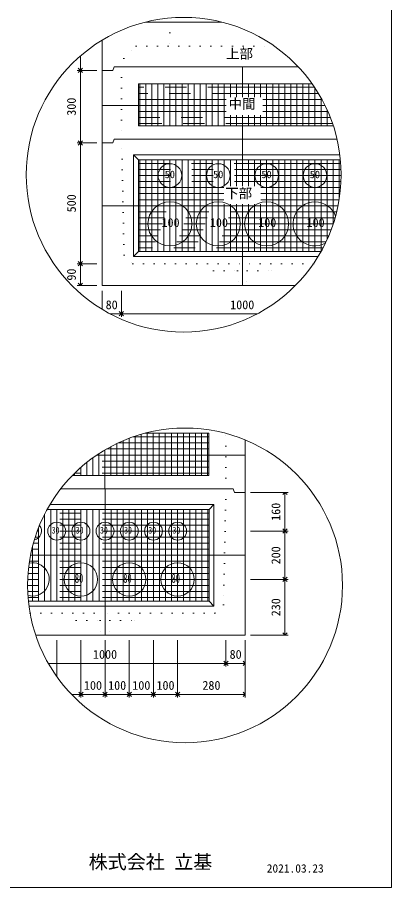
# Model space of a CAD drawing. Units: millimetres, scale not verified. Extents: x -4890 to 4890, y -2296 to 2296.
# Drawn here: x -2944 to -1830, y -1979 to 614 of the extents above; entities that cross this region are included whole.
import ezdxf
from ezdxf.enums import TextEntityAlignment as Align

# ---------------------------------------------------------------- set-up
doc = ezdxf.new("R2010")
doc.units = ezdxf.units.MM
doc.header["$LTSCALE"] = 10
doc.linetypes.add('USER2', pattern=[50.8, 31.75, -6.35, 6.35, -6.35])
doc.linetypes.add('USER5', pattern=[3.185, 0.01, -3.175])
for name, color, linetype, lineweight in [('0-2_waku', 7, 'Continuous', 18), ('0-3_gaikei', 7, 'Continuous', 18), ('0-4_kakure', 7, 'USER5', 18), ('0-5_sunpou', 7, 'Continuous', 5), ('0-8_hole', 7, 'Continuous', 18), ('0-9_uchigawa', 6, 'Continuous', 18), ('0-E_文字１', 7, 'Continuous', 18), ('0-F_コア部分\u3000寸法補助線3', 150, 'USER2', 18), ('1-0_コア部分\u3000寸法補助線2', 150, 'USER2', 18), ('1-1_コア部分\u3000中心補助線', 1, 'Continuous', 18), ('1-2_コア部分\u3000寸法補助線', 7, 'USER2', 5), ('1-3_uchigawa2', 6, 'USER2', 18)]:
    doc.layers.add(name, color=color, linetype=linetype, lineweight=lineweight)
doc.styles.add('ＭＳ ゴシック', font='')
doc.styles.get('ＭＳ ゴシック').set_extended_font_data('MS Gothic')

# ---------------------------------------------------------------- blocks, each defined once
blk = doc.blocks.new('_Open90')
at = {"layer": '0-5_sunpou'}
blk.add_line((0, 0), (-1, 0), dxfattribs=at)
blk.add_lwpolyline([(-0.5, 0.5), (0, 0), (-0.5, -0.5)], dxfattribs=at)

msp = doc.modelspace()

# ---------------------------------------------------------------- linework, layer by layer
at = {"layer": '0-2_waku'}
for p in [(-1829.68, 2295.96), (-4889.68, -1979.04), (-4889.68, -1979.04), (-4889.68, -1979.04), (-4889.68, -1979.04)]:
    msp.add_line(p, (-1829.68, -1979.04), dxfattribs=at)
at = {"layer": '0-3_gaikei'}
for p, q in [((-2562.43, 600.32), (-2508.38, 600.32)), ((-2562.43, 600.32), (-2508.38, 600.32)), ((-2562.43, 600.32), (-2508.38, 600.32)), ((-2335.33, 600.32), (-2562.43, 600.32)), ((-2562.38, 600.32), (-2335.33, 600.32)), ((-2562.38, 600.32), (-2335.33, 600.32)), ((-2691.98, 456.32), (-2691.98, 546.33)), ((-2655.98, 467.12), (-2659.58, 456.32)), ((-2273.77, 467.12), (-2655.37, 467.12)), ((-2107.79, 467.12), (-2274.38, 467.12)), ((-2691.98, 456.32), (-2691.98, -184.48)), ((-2659.58, 456.32), (-2691.98, 456.32)), ((-2659.58, 456.32), (-2691.98, 456.32)), ((-2659.58, 240.32), (-2691.98, 240.32)), ((-2659.58, 240.32), (-2691.98, 240.32)), ((-2655.98, 251.12), (-2659.58, 240.32)), ((-2273.77, 251.12), (-2655.37, 251.12)), ((-1992.08, 251.12), (-2274.38, 251.12)), ((-2691.98, -184.48), (-2115.68, -184.48)), ((-2691.98, -184.48), (-2115.68, -184.48)), ((-2691.98, -184.48), (-2115.68, -184.48)), ((-2265.28, -1003.07), (-2265.28, -645.11)), ((-2301.28, -790.67), (-2297.68, -801.47)), ((-2265.28, -801.47), (-2297.68, -801.47))]:
    msp.add_line(p, q, dxfattribs=at)
for points in [[(-2889.59, -1226.27), (-2265.28, -1226.27), (-2265.28, -801.47)], [(-2880.45, -1226.27), (-2265.28, -1226.27), (-2265.28, -801.47)], [(-2301.28, -790.67), (-2682.88, -790.67), (-2814.95, -790.67)]]:
    msp.add_lwpolyline(points, dxfattribs=at)
at = {"layer": '0-4_kakure'}
for p, q in [((-2490.38, 600.32), (-2490.38, 612.44)), ((-2490.38, 600.32), (-2490.38, 528.32)), ((-2626.57, 492.32), (-2590.57, 528.32)), ((-2590.57, 528.32), (-2178.29, 528.32)), ((-2626.57, 492.32), (-2633.77, 467.12)), ((-2633.77, 467.12), (-2633.77, 251.12)), ((-2626.34, -94.48), (-2633.77, 251.12)), ((-2626.34, -94.48), (-2600.59, -119.68)), ((-2600.59, -119.68), (-2273.77, -119.68)), ((-2360.17, -141.28), (-2381.77, -119.68)), ((-2062.13, -119.68), (-2273.77, -119.68)), ((-2187.37, -141.28), (-2165.77, -119.68)), ((-2360.17, -141.28), (-2288.17, -141.28)), ((-2288.17, -141.28), (-2285.29, -184.48)), ((-2259.37, -141.28), (-2262.25, -184.48)), ((-2259.37, -141.28), (-2187.37, -141.28)), ((-2322.88, -790.67), (-2322.88, -625.53)), ((-2322.88, -790.67), (-2330.31, -1136.27)), ((-2330.31, -1136.27), (-2356.06, -1161.47)), ((-2906.12, -1161.47), (-2682.88, -1161.47)), ((-2769.28, -1183.07), (-2790.88, -1161.47)), ((-2356.06, -1161.47), (-2682.88, -1161.47)), ((-2596.48, -1183.07), (-2574.88, -1161.47)), ((-2769.28, -1183.07), (-2697.28, -1183.07)), ((-2697.28, -1183.07), (-2694.4, -1226.27)), ((-2668.48, -1183.07), (-2671.36, -1226.27)), ((-2668.48, -1183.07), (-2596.48, -1183.07))]:
    msp.add_line(p, q, dxfattribs=at)
at = {"layer": '0-5_sunpou', "color": 150, "lineweight": 18}
for p, q in [((-2756.29, 499.44), (-2756.29, 469.28)), ((-2707.82, 456.32), (-2765.65, 456.32)), ((-2723.66, 456.32), (-2765.65, 456.32)), ((-2756.29, 443.36), (-2756.29, 253.28)), ((-2707.82, 240.32), (-2765.65, 240.32)), ((-2707.82, 240.32), (-2765.65, 240.32)), ((-2756.29, 227.36), (-2756.29, -106.72)), ((-2707.82, -119.68), (-2765.65, -119.68)), ((-2723.66, -119.68), (-2765.65, -119.68)), ((-2756.29, -132.64), (-2756.29, -171.52)), ((-2707.82, -184.48), (-2765.65, -184.48)), ((-2691.98, -200.32), (-2691.98, -255.53)), ((-2634.38, -200.32), (-2634.38, -278.38)), ((-2634.38, -200.32), (-2634.38, -278.38)), ((-2668.2, -269.02), (-2647.34, -269.02)), ((-2621.42, -269.02), (-2229.56, -269.02)), ((-2249.44, -801.47), (-2138.13, -801.47)), ((-2147.49, -814.43), (-2147.49, -903.71)), ((-2249.44, -916.67), (-2138.13, -916.67)), ((-2249.44, -916.67), (-2138.13, -916.67)), ((-2147.49, -929.63), (-2147.49, -1047.71)), ((-2249.44, -1060.67), (-2138.13, -1060.67)), ((-2249.44, -1060.67), (-2138.13, -1060.67)), ((-2147.49, -1073.63), (-2147.49, -1213.31)), ((-2826.88, -1242.11), (-2826.88, -1349.91)), ((-2754.88, -1242.11), (-2754.88, -1412.56)), ((-2754.88, -1242.11), (-2754.88, -1412.56)), ((-2682.88, -1242.11), (-2682.88, -1412.56)), ((-2682.88, -1242.11), (-2682.88, -1412.56)), ((-2610.88, -1242.11), (-2610.88, -1412.56)), ((-2610.88, -1242.11), (-2610.88, -1412.56)), ((-2538.88, -1242.11), (-2538.88, -1412.56)), ((-2538.88, -1242.11), (-2538.88, -1412.56)), ((-2466.88, -1242.11), (-2466.88, -1412.56)), ((-2466.88, -1242.11), (-2466.88, -1412.56)), ((-2322.88, -1242.11), (-2322.88, -1320.17)), ((-2322.88, -1242.11), (-2322.88, -1320.17)), ((-2265.28, -1242.11), (-2265.28, -1320.17)), ((-2265.28, -1242.11), (-2265.28, -1412.56)), ((-2249.44, -1226.27), (-2138.13, -1226.27)), ((-2851.85, -1310.81), (-2335.84, -1310.81)), ((-2309.92, -1310.81), (-2278.24, -1310.81)), ((-2782.74, -1403.2), (-2767.84, -1403.2)), ((-2741.92, -1403.2), (-2695.84, -1403.2)), ((-2669.92, -1403.2), (-2623.84, -1403.2)), ((-2597.92, -1403.2), (-2551.84, -1403.2)), ((-2525.92, -1403.2), (-2479.84, -1403.2)), ((-2453.92, -1403.2), (-2278.24, -1403.2))]:
    msp.add_line(p, q, dxfattribs=at)
for centre in [(-2448.88, 145.4), (-2444.67, -1078.32)]:
    msp.add_circle(centre, 468.88, dxfattribs=at)
at = {"layer": '0-8_hole'}
for centre, radius in [((-2489.77, 143.12), 35.28), ((-2345.77, 143.12), 35.28), ((-2201.77, 143.12), 35.28), ((-2057.77, 143.12), 35.28), ((-2489.77, -0.88), 65.52), ((-2345.77, -0.88), 65.52), ((-2201.77, -0.88), 65.52), ((-2826.88, -916.67), 26.64), ((-2754.88, -916.67), 26.64), ((-2682.88, -916.67), 26.64), ((-2610.88, -916.67), 26.64), ((-2538.88, -916.67), 26.64), ((-2466.88, -916.67), 26.64), ((-2754.88, -1060.67), 49.68), ((-2610.88, -1060.67), 49.68), ((-2466.88, -1060.67), 49.68)]:
    msp.add_circle(centre, radius, dxfattribs=at)
for centre, radius, start, end in [((-2057.77, -0.88), 65.52, 20.66629, 298.32089), ((-2898.88, -916.67), 26.64, 281.59033, 39.2294), ((-2898.88, -1060.67), 49.68, 253.99064, 101.55918)]:
    msp.add_arc(centre, radius, start, end, dxfattribs=at)
at = {"layer": '0-9_uchigawa'}
for p, q in [((-2597.77, 204.32), (-2583.37, 189.92)), ((-2597.77, -98.08), (-2597.77, 204.32)), ((-2583.37, 189.92), (-2273.77, 189.92)), ((-2583.37, -83.68), (-2583.37, 189.92)), ((-2273.77, 189.92), (-1982.12, 189.92)), ((-2597.77, -98.08), (-2583.37, -83.68)), ((-2597.77, -98.08), (-2048.18, -98.08)), ((-2583.37, -83.68), (-2039.77, -83.68)), ((-2373.28, -1125.47), (-2373.28, -851.87)), ((-2358.88, -1139.87), (-2358.88, -837.47)), ((-2911.17, -1125.47), (-2373.28, -1125.47)), ((-2909.49, -1139.87), (-2358.88, -1139.87)), ((-2358.88, -1139.87), (-2373.28, -1125.47))]:
    msp.add_line(p, q, dxfattribs=at)
for points in [[(-2597.77, 204.32), (-2273.77, 204.32), (-1983.72, 204.32)], [(-2855.24, -851.87), (-2682.88, -851.87), (-2373.28, -851.87), (-2358.88, -837.47)], [(-2846.96, -837.47), (-2682.88, -837.47), (-2358.88, -837.47)]]:
    msp.add_lwpolyline(points, dxfattribs=at)
at = {"layer": '0-F_コア部分\u3000寸法補助線3'}
for p, q in [((-2579.77, 290.72), (-2579.77, 416.72)), ((-2543.77, 290.72), (-2543.77, 416.72)), ((-2507.77, 290.72), (-2507.77, 416.72)), ((-2471.77, 290.72), (-2471.77, 416.72)), ((-2435.77, 290.72), (-2435.77, 416.72)), ((-2399.77, 290.72), (-2399.77, 416.72)), ((-2363.77, 290.72), (-2363.77, 416.72)), ((-2327.77, 290.72), (-2327.77, 416.72)), ((-2291.77, 376.95), (-2291.77, 416.72)), ((-2255.77, 376.95), (-2255.77, 416.72)), ((-2219.77, 376.95), (-2219.77, 416.72)), ((-2183.77, 290.72), (-2183.77, 416.72)), ((-2147.77, 290.72), (-2147.77, 416.72)), ((-2111.77, 290.72), (-2111.77, 416.72)), ((-2075.77, 290.72), (-2075.77, 416.72)), ((-2322.77, 369.92), (-2583.37, 369.92)), ((-2037.25, 369.92), (-2212.61, 369.92)), ((-2039.77, 290.72), (-2039.77, 374.48)), ((-2322.77, 333.92), (-2583.37, 333.92)), ((-2291.77, 290.72), (-2291.77, 323.05)), ((-2255.77, 290.72), (-2255.77, 323.05)), ((-2219.77, 290.72), (-2219.77, 323.05)), ((-2019.57, 333.92), (-2212.61, 333.92)), ((-2003.77, 290.72), (-2003.77, 292.79)), ((-2579.77, -83.68), (-2579.77, 189.92)), ((-2543.77, -83.68), (-2543.77, 189.92)), ((-2507.77, -83.68), (-2507.77, 189.92)), ((-2471.77, -83.68), (-2471.77, 189.92)), ((-2435.77, -83.68), (-2435.77, 189.92)), ((-2399.77, -83.68), (-2399.77, 189.92)), ((-2363.77, -83.68), (-2363.77, 189.92)), ((-2327.77, 111.15), (-2327.77, 189.92)), ((-2291.77, 111.15), (-2291.77, 189.92)), ((-2255.77, 111.15), (-2255.77, 189.92)), ((-2219.77, 111.15), (-2219.77, 189.92)), ((-2183.77, -83.68), (-2183.77, 189.92)), ((-2147.77, -83.68), (-2147.77, 189.92)), ((-2111.77, -83.68), (-2111.77, 189.92)), ((-2075.77, -83.68), (-2075.77, 189.92)), ((-2039.77, -83.68), (-2039.77, 189.92)), ((-2003.77, -1.99), (-2003.77, 189.92)), ((-1981.22, 179.12), (-2583.37, 179.12)), ((-1980.01, 143.12), (-2583.37, 143.12)), ((-2329.39, 107.12), (-2583.37, 107.12)), ((-1981.57, 107.12), (-2219.23, 107.12)), ((-2329.39, 71.12), (-2583.37, 71.12)), ((-2327.77, -83.68), (-2327.77, 57.25)), ((-2291.77, -83.68), (-2291.77, 57.25)), ((-2255.77, -83.68), (-2255.77, 57.25)), ((-2219.77, -83.68), (-2219.77, 57.25)), ((-1985.92, 71.12), (-2219.23, 71.12)), ((-1993.16, 35.12), (-2583.37, 35.12)), ((-2003.4, -0.88), (-2583.37, -0.88)), ((-2016.88, -36.88), (-2583.37, -36.88)), ((-2033.91, -72.88), (-2583.37, -72.88)), ((-2629.49, -751.07), (-2629.49, -647.4)), ((-2593.49, -751.07), (-2593.49, -633.68)), ((-2557.49, -751.07), (-2557.49, -625.07)), ((-2521.49, -751.07), (-2521.49, -625.07)), ((-2485.49, -751.07), (-2485.49, -625.07)), ((-2449.49, -751.07), (-2449.49, -625.07)), ((-2413.49, -751.07), (-2413.49, -625.07)), ((-2377.49, -751.07), (-2377.49, -625.07)), ((-2373.89, -671.87), (-2678.44, -671.87)), ((-2665.49, -751.07), (-2665.49, -664.69)), ((-2701.49, -751.07), (-2701.49, -686.03)), ((-2737.49, -751.07), (-2737.49, -712.12)), ((-2373.89, -707.87), (-2732.1, -707.87)), ((-2773.49, -751.07), (-2773.49, -744.07)), ((-2844.88, -1125.47), (-2844.88, -851.87)), ((-2808.88, -1125.47), (-2808.88, -851.87)), ((-2772.88, -1125.47), (-2772.88, -851.87)), ((-2736.88, -1125.47), (-2736.88, -851.87)), ((-2700.88, -1125.47), (-2700.88, -851.87)), ((-2664.88, -1125.47), (-2664.88, -851.87)), ((-2628.88, -1125.47), (-2628.88, -851.87)), ((-2592.88, -1125.47), (-2592.88, -851.87)), ((-2556.88, -1125.47), (-2556.88, -851.87)), ((-2520.88, -1125.47), (-2520.88, -851.87)), ((-2484.88, -1125.47), (-2484.88, -851.87)), ((-2448.88, -1125.47), (-2448.88, -851.87)), ((-2412.88, -1125.47), (-2412.88, -851.87)), ((-2376.88, -1125.47), (-2376.88, -851.87)), ((-2373.28, -862.67), (-2861.01, -862.67)), ((-2880.88, -1125.47), (-2880.88, -906.36)), ((-2373.28, -898.67), (-2877.77, -898.67)), ((-2373.28, -934.67), (-2891, -934.67)), ((-2373.28, -970.67), (-2901.02, -970.67)), ((-2373.28, -1006.67), (-2908.04, -1006.67)), ((-2373.28, -1042.67), (-2912.19, -1042.67)), ((-2373.28, -1078.67), (-2913.55, -1078.67)), ((-2373.28, -1114.67), (-2912.14, -1114.67))]:
    msp.add_line(p, q, dxfattribs=at)
at = {"layer": '1-0_コア部分\u3000寸法補助線2'}
for p, q in [((-2561.77, 290.72), (-2561.77, 416.72)), ((-2525.77, 290.72), (-2525.77, 416.72)), ((-2489.77, 290.72), (-2489.77, 416.72)), ((-2453.77, 290.72), (-2453.77, 416.72)), ((-2381.77, 290.72), (-2381.77, 416.72)), ((-2309.77, 376.95), (-2309.77, 416.72)), ((-2237.77, 376.95), (-2237.77, 416.72)), ((-2165.77, 290.72), (-2165.77, 416.72)), ((-2093.77, 290.72), (-2093.77, 416.72)), ((-2047.59, 387.92), (-2583.37, 387.92)), ((-2021.77, 290.72), (-2021.77, 338.85)), ((-2012.11, 315.92), (-2583.37, 315.92)), ((-2309.77, 290.72), (-2309.77, 323.05)), ((-2237.77, 290.72), (-2237.77, 323.05)), ((-2525.77, -83.68), (-2525.77, 189.92)), ((-2489.77, -83.68), (-2489.77, 189.92)), ((-2453.77, -83.68), (-2453.77, 189.92)), ((-2381.77, -83.68), (-2381.77, 189.92)), ((-2309.77, 111.15), (-2309.77, 189.92)), ((-2237.77, 111.15), (-2237.77, 189.92)), ((-2165.77, -83.68), (-2165.77, 189.92)), ((-2093.77, -83.68), (-2093.77, 189.92)), ((-2021.77, -48.05), (-2021.77, 189.92)), ((-1980.27, 161.12), (-2583.37, 161.12)), ((-2329.39, 89.12), (-2583.37, 89.12)), ((-1983.39, 89.12), (-2219.23, 89.12)), ((-2309.77, -83.68), (-2309.77, 57.25)), ((-2237.77, -83.68), (-2237.77, 57.25)), ((-1997.89, 17.12), (-2583.37, 17.12)), ((-2024.93, -54.88), (-2583.37, -54.88)), ((-2575.49, -751.07), (-2575.49, -628.06)), ((-2503.49, -751.07), (-2503.49, -625.07)), ((-2431.49, -751.07), (-2431.49, -625.07)), ((-2647.49, -751.07), (-2647.49, -655.58)), ((-2373.89, -653.87), (-2643.89, -653.87)), ((-2719.49, -751.07), (-2719.49, -698.42)), ((-2373.89, -725.87), (-2753.91, -725.87)), ((-2790.88, -1125.47), (-2790.88, -851.87)), ((-2718.88, -1125.47), (-2718.88, -851.87)), ((-2646.88, -1125.47), (-2646.88, -851.87)), ((-2574.88, -1125.47), (-2574.88, -851.87)), ((-2502.88, -1125.47), (-2502.88, -851.87)), ((-2430.88, -1125.47), (-2430.88, -851.87)), ((-2373.28, -880.67), (-2869.86, -880.67)), ((-2862.88, -1125.47), (-2862.88, -866.31)), ((-2373.28, -952.67), (-2896.4, -952.67)), ((-2898.88, -1125.47), (-2898.88, -961.95)), ((-2373.28, -1024.67), (-2910.47, -1024.67)), ((-2373.28, -1096.67), (-2913.19, -1096.67))]:
    msp.add_line(p, q, dxfattribs=at)
at = {"layer": '1-1_コア部分\u3000中心補助線'}
for p, q in [((-2273.77, 376.95), (-2273.77, 467.12)), ((-2322.77, 351.92), (-2691.98, 351.92)), ((-2027.93, 351.92), (-2212.61, 351.92)), ((-2273.77, 251.12), (-2273.77, 323.05)), ((-2273.77, 111.15), (-2273.77, 251.12)), ((-2691.37, 53.12), (-1989.17, 53.12)), ((-2273.77, -184.48), (-2273.77, 57.25)), ((-2266.51, -689.87), (-2707.26, -689.87)), ((-2683.49, -790.67), (-2683.49, -674.82)), ((-2682.88, -1226.27), (-2682.88, -790.67)), ((-2904.9, -988.67), (-2265.28, -988.67))]:
    msp.add_line(p, q, dxfattribs=at)
at = {"layer": '1-2_コア部分\u3000寸法補助線'}
for p, q in [((-2561.77, 290.72), (-2561.77, 416.72)), ((-2489.77, 290.72), (-2489.77, 416.72)), ((-2417.77, 290.72), (-2417.77, 416.72)), ((-2345.77, 290.72), (-2345.77, 416.72)), ((-2201.77, 290.72), (-2201.77, 416.72)), ((-2129.77, 290.72), (-2129.77, 416.72)), ((-2059.04, 405.92), (-2583.37, 405.92)), ((-2057.77, 290.72), (-2057.77, 404.01)), ((-2005.5, 297.92), (-2583.37, 297.92)), ((-2561.77, -83.68), (-2561.77, 189.92)), ((-2489.77, -83.68), (-2489.77, 189.92)), ((-2417.77, -83.68), (-2417.77, 189.92)), ((-2345.77, -83.68), (-2345.77, 189.92)), ((-2201.77, -83.68), (-2201.77, 189.92)), ((-2129.77, -83.68), (-2129.77, 189.92)), ((-2057.77, -83.68), (-2057.77, 189.92)), ((-1985.77, 72.09), (-1985.77, 189.92)), ((-1980.44, 125.12), (-2583.37, 125.12)), ((-2009.72, -18.88), (-2583.37, -18.88)), ((-2611.49, -751.07), (-2611.49, -640.12)), ((-2373.89, -635.87), (-2599.87, -635.87)), ((-2539.49, -751.07), (-2539.49, -625.07)), ((-2467.49, -751.07), (-2467.49, -625.07)), ((-2395.49, -751.07), (-2395.49, -625.07)), ((-2373.89, -743.87), (-2773.29, -743.87)), ((-2755.49, -751.07), (-2755.49, -727.27)), ((-2826.88, -1125.47), (-2826.88, -851.87)), ((-2754.88, -1125.47), (-2754.88, -851.87)), ((-2610.88, -1125.47), (-2610.88, -851.87)), ((-2538.88, -1125.47), (-2538.88, -851.87)), ((-2466.88, -1125.47), (-2466.88, -851.87)), ((-2394.88, -1125.47), (-2394.88, -851.87)), ((-2373.28, -916.67), (-2884.8, -916.67)), ((-2898.88, -1125.47), (-2898.88, -961.95)), ((-2373.28, -1060.67), (-2913.22, -1060.67))]:
    msp.add_line(p, q, dxfattribs=at)
at = {"layer": '1-3_uchigawa2'}
for p, q in [((-2583.37, 416.72), (-2273.77, 416.72)), ((-2583.37, 416.72), (-2583.37, 290.72)), ((-2066.48, 416.72), (-2273.77, 416.72)), ((-2583.37, 290.72), (-2273.77, 290.72)), ((-2003.09, 290.72), (-2273.77, 290.72)), ((-2373.89, -625.07), (-2564.72, -625.07)), ((-2373.89, -625.07), (-2373.89, -751.07)), ((-2780.46, -751.07), (-2683.49, -751.07)), ((-2373.89, -751.07), (-2683.49, -751.07))]:
    msp.add_line(p, q, dxfattribs=at)

# ---------------------------------------------------------------- block references
at = {"layer": '0-5_sunpou', "xscale": 12.96, "yscale": 12.96}
for p, rotation in [((-2756.29, 456.32), 270), ((-2756.29, 456.32), 90), ((-2756.29, 240.32), 270), ((-2756.29, 240.32), 90), ((-2756.29, -119.68), 270), ((-2756.29, -119.68), 90), ((-2756.29, -184.48), 270), ((-2634.38, -269.02), 180), ((-2147.49, -801.47), 90), ((-2147.49, -916.67), 270), ((-2147.49, -916.67), 90), ((-2147.49, -1060.67), 270), ((-2147.49, -1060.67), 90), ((-2147.49, -1226.27), 270), ((-2322.88, -1310.81), 180), ((-2754.88, -1403.2), 180), ((-2682.88, -1403.2), 180), ((-2610.88, -1403.2), 180), ((-2538.88, -1403.2), 180), ((-2466.88, -1403.2), 180)]:
    msp.add_blockref('_Open90', p, dxfattribs=dict(at, rotation=rotation))
for p in [(-2634.38, -269.02), (-2322.88, -1310.81), (-2265.28, -1310.81), (-2754.88, -1403.2), (-2682.88, -1403.2), (-2610.88, -1403.2), (-2538.88, -1403.2), (-2466.88, -1403.2), (-2265.28, -1403.2)]:
    msp.add_blockref('_Open90', p, dxfattribs=at)

# ---------------------------------------------------------------- texts
at = {"layer": '0-5_sunpou', "style": 'ＭＳ ゴシック'}
for s, p in [('300', (-2762.05, 321.32)), ('500', (-2762.05, 33.32)), ('90', (-2762.05, -170.08)), ('160', (-2153.25, -886.07)), ('200', (-2153.25, -1015.67)), ('230', (-2153.25, -1170.47))]:
    msp.add_text(s, height=26.39, rotation=90, dxfattribs=at).set_placement(p, align=Align.BOTTOM_LEFT)
for s, p in [('80', (-2681.18, -263.26)), ('1000', (-2310.38, -263.26)), ('1000', (-2718.88, -1305.05)), ('80', (-2312.08, -1305.05)), ('100', (-2745.88, -1397.44)), ('100', (-2673.88, -1397.44)), ('100', (-2601.88, -1397.44)), ('100', (-2529.88, -1397.44)), ('280', (-2393.08, -1397.44))]:
    msp.add_text(s, height=26.39, dxfattribs=at).set_placement(p, align=Align.BOTTOM_LEFT)
at = {"layer": '0-E_文字１', "style": 'ＭＳ ゴシック'}
for s, height, p in [('上部', 29.33, (-2322.57, 482.69)), ('中間', 29.33, (-2314.85, 333.22)), ('50', 22.43, (-2505.32, 128.48)), ('50', 22.43, (-2361.32, 128.48)), ('50', 22.43, (-2217.32, 128.48)), ('50', 22.43, (-2073.32, 128.48)), ('下部', 29.33, (-2325.08, 66.96)), ('100', 26.39, (-2514.93, -18.29)), ('100', 26.39, (-2370.93, -18.29)), ('100', 26.39, (-2226.93, -18.29)), ('100', 26.39, (-2082.93, -18.29)), ('株式会社 立基', 41.57, (-2731.91, -1935.56)), ('2021.03.23', 24.94, (-2201.4, -1941.77))]:
    msp.add_text(s, height=height, dxfattribs=at).set_placement(p, align=Align.BOTTOM_LEFT)
at = {"layer": '0-E_文字１', "style": 'ＭＳ ゴシック', "width": 0.7}
for s, height, p in [('30', 20.19, (-2842, -930.01)), ('30', 20.19, (-2770, -930.01)), ('30', 20.19, (-2698, -930.01)), ('30', 20.19, (-2626, -930.01)), ('30', 20.19, (-2554, -930.01)), ('30', 20.19, (-2482, -930.01)), ('80', 26.39, (-2772.93, -1078.44)), ('80', 26.39, (-2628.93, -1078.44)), ('80', 26.39, (-2484.93, -1078.44))]:
    msp.add_text(s, height=height, dxfattribs=at).set_placement(p, align=Align.BOTTOM_LEFT)

doc.saveas('drawing.dxf')
